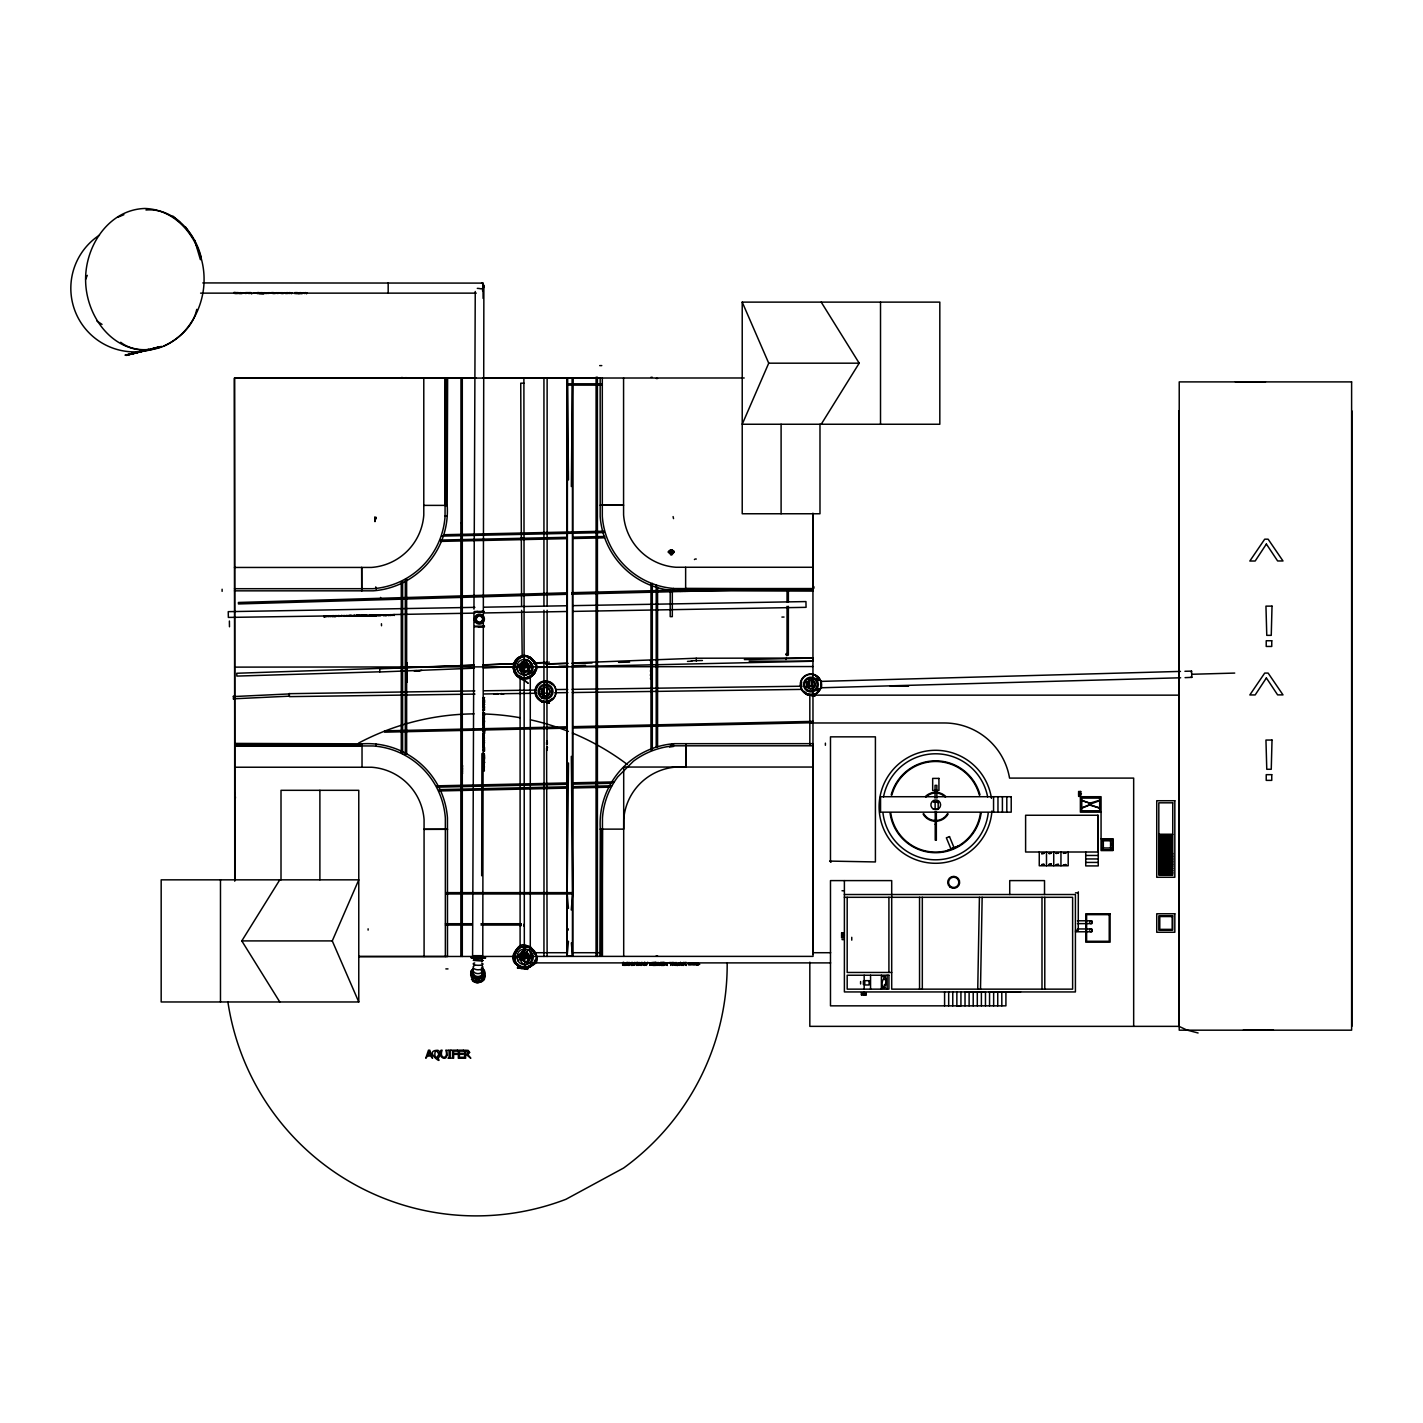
<?xml version="1.0" encoding="UTF-8"?>
<svg xmlns="http://www.w3.org/2000/svg" width="1423" height="1423" viewBox="0 0 1423 1423"><rect width="100%" height="100%" fill="white"/><g stroke="black" fill="none" stroke-linecap="round" stroke-linejoin="round"><path stroke-width="1.5" d="M445.363 956.541L445.346 818.047A77.963 77.963 0 0 0 373.271 745.972L234.777 745.527L234.475 378.127L476.029 378.056M471.315 975.342L471.28 971.037L473.13 969.17M545.543 681.546L547.126 681.19M787.044 606.323L787.026 655.114L788.342 655.114L788.378 606.323M787.044 601.893L787.044 590.812M788.378 601.893L788.378 590.812M234.777 879.841L234.777 745.954L362.011 745.954L362.029 743.82L234.777 743.411M423.787 378.144L423.787 515.073A56.635 56.635 0 0 1 371.421 567.439L234.475 567.457M602.303 377.949L602.32 516.46A77.963 77.963 0 0 0 674.395 588.535L812.889 588.98L812.889 591.096L685.637 590.687A80.097 80.097 0 0 1 600.186 516.62L600.168 377.949L445.488 378.127L445.043 516.62A77.963 77.963 0 0 1 372.968 588.695L234.475 588.713M481.686 875.75L481.917 753.603M483.873 285.81L482.771 955.687L472.596 955.687L473.948 613.598M484.46 770.572C483.322 769.06 483.731 772.191 484.282 768.687C483.873 765.396 483.197 767.246 484.282 768.687M483.411 766.214C483.037 758.281 484.656 770.804 483.429 762.835M483.411 765.663L483.411 763.404M483.429 759.206L483.553 756.698M483.429 756.093L483.02 753.674L483.856 755.56M483.429 753.674L484.087 756.093M483.446 747.68L483.037 745.261L483.873 747.146M483.446 745.261L483.037 741.294L484.105 742.664L483.571 746.684M483.446 744.14L483.446 741.863M484.105 740.921L483.464 738.021M483.962 733.628L483.98 731.209M483.464 729.999L483.073 728.434M483.482 720.18L483.073 721.746M483.5 712.71L484.407 715.111M483.998 709.668L484.016 707.249M483.109 702.944L483.5 706.324L483.109 701.148M483.518 705.79L483.518 703.513M483.109 699.991L484.425 699.991L483.518 697.608M483.66 758.672L483.66 756.823M483.695 737.416L483.767 734.677L483.82 737.381L483.909 735.727M484.389 731.209L484.371 733.628L483.055 733.628M483.091 709.668L484.407 709.668L484.425 707.249L483.091 707.249M483.18 769.754L484.478 766.784M484.069 759.206L483.945 756.698M484.087 747.68L483.446 744.567L484.514 742.664L483.446 741.294M484.122 734.126L484.122 730.657M483.909 725.428C485.545 728.202 482.059 728.932 484.087 725.392M484.14 715.609L483.304 713.225M484.158 710.166L484.158 706.715M484.158 702.731L484.158 701.165M484.158 700.49L483.34 698.106L484.585 697.608L483.109 697.608M484.354 762.87L484.354 761.518L483.02 761.501M484.354 759.615L484.354 760.967L483.02 760.967M484.371 756.698L484.354 758.672L483.144 758.672M484.371 751.344L484.371 749.974L483.037 749.974M484.496 748.089C484.336 756.609 483.838 744.958 484.371 749.441L483.037 749.441M484.3 734.873L484.247 736.829L483.642 735.887M484.531 729.999C483.482 726.246 485.617 731.547 483.162 729.483M484.425 728.434L483.18 728.95M484.318 725.392L484.265 727.384L484.069 726.442M484.318 722.35L484.265 724.307L483.197 722.35L483.126 724.894L484.087 722.297M484.549 721.763C483.464 718.028 485.581 723.311 483.18 721.23M484.443 720.18L483.18 720.696M484.051 702.731L483.215 702.215M484.051 701.165L483.215 701.664M483.589 769.754L483.589 767.584M483.678 738.537L484.514 740.921L483.037 740.921M483.055 730.657L484.531 730.675L484.531 733.396L483.055 734.126M483.713 713.225L484.549 715.609L483.091 715.609M483.393 708.298L484.567 710.166L483.091 710.166M483.98 708.423L484.567 706.715L483.091 706.715M483.5 706.324L484.567 704.314L483.518 702.944M484.567 702.731L484.567 701.165M483.749 698.106L484.567 700.49L483.109 700.49M362.011 745.954L362.029 743.82A80.097 80.097 0 0 1 447.462 817.887L447.498 956.541L358.774 956.541L602.018 956.381L602.463 817.887A77.963 77.963 0 0 1 617.813 776.816L633.466 761.163A77.963 77.963 0 0 1 674.52 745.812L813.031 745.794M685.637 588.553L685.637 590.687L685.637 588.553L812.889 588.553L812.889 513.756M446.128 505.378L446.555 378.144M234.475 590.847L373.128 590.83A80.097 80.097 0 0 0 447.196 505.378L447.622 378.144L234.475 378.127L234.742 881.193M473.966 609.151L475.246 291.484M483.109 298.403L482.984 283.106L202.813 282.928M599.883 956.363L600.31 829.129A80.097 80.097 0 0 1 674.377 743.678L813.031 743.66L813.031 956.381L602.445 956.381L602.445 829.129L600.31 829.129L623.701 829.129L623.719 819.435A56.635 56.635 0 0 1 676.085 767.068L685.779 767.05L685.779 743.66L685.815 767.05M600.951 956.381L601.378 829.129L602.445 829.129M407.209 669.201L407.067 671.656M568.489 762.977L567.154 893.306L568.435 908.39M571.335 486.541L572.437 378.038L572.437 955.847L571.352 942.898M406.782 665.27L406.8 665.502M407.209 678.682L407.209 676.103M407.085 665.43L407.227 665.537M407.067 675.961L407.067 676.476M233.497 699.28L233.39 696.096M513.97 669.842L514.005 666.658L483.197 668.027M514.183 959.44L514.237 956.238M977.743 989.145L979.415 897.308M980.5 989.145L982.155 897.308M462.564 770.288L461.906 769.292M484.443 717.975C481.703 723.702 483.945 712.781 484.336 717.085C482.504 720.234 484.265 719.06 484.158 717.975M546.592 748.089L547.126 956.452M546.592 740.956L547.464 742.201L546.645 740.956M483.553 755.097L483.873 753.603M462.279 765.503C462.706 768.135 461.781 763.742 462.03 765.752M483.286 968.956L483.197 971.304A5.905 5.905 0 0 1 483.589 975.787L483.286 968.956A4.34 4.34 0 0 1 483.393 972.265M651.307 668.472L651.841 667.778C650.329 666.587 652.001 665.644 650.916 665.875M650.649 666.942L650.862 665.875M650.72 664.737L651.36 664.399M683.111 590.207C684.036 592.715 685.388 588.909 686.953 591.417M407.227 672.314L406.8 674.911M462.173 763.973L462.084 764.987M651.36 674.04C652.819 670.784 648.461 676.886 651.823 676.103M484.371 976.214C485.065 974.63 479.836 986.975 474.393 981.105M485.065 976.142L484.354 979.433L481.561 981.799M683.823 591.096L682.026 590.349M471.387 972.389L471.28 971.037M678.38 964.082L676.85 965.025L676.014 962.41L676.387 964.883L678.931 964.082M484.033 718.241L484.016 719.202L484.443 718.241M650.649 662.709L651.325 661.873L651.378 662.922M672.83 552.16C668.508 547.357 671.3 556.535 672.901 551.964M568.453 941.243L567.154 955.847L567.457 378.038L568.489 479.907M571.246 909.973L572.722 893.306L571.317 756.36M651.556 662.673L650.596 662.175M513.329 665.822C513.009 692.805 555.201 668.508 527.702 657.337M536.418 667.227L535.03 672.563L530.886 676.583M406.693 674.929L407.209 675.676L407.209 673.292M528.378 670.571C510.039 676.423 528.947 651.663 529.089 669.664M531.793 669.112L531.686 665.822M520.533 957.394C531.402 940.656 532.38 973.474 520.533 957.394L529.872 957.128M514.183 665.306L514.343 670.073M523.895 655.452C499.686 660.468 525.532 695.278 534.835 670.002M517.083 667.245C516.336 656.875 532.682 656.875 531.935 667.245C532.682 677.633 516.336 677.633 517.083 667.245L531.935 667.245M517.314 956.843C516.549 946.473 532.914 946.473 532.149 956.843C532.914 967.213 516.549 967.213 517.314 956.843L532.149 956.843M651.645 676.032L650.578 675.48M544.742 702.09L541.612 702.108L544.44 702.055M545.632 702.197L549.385 703.122L545.632 702.197L547.126 701.984M807.019 694.673L810.061 695.064M85.611 279.353C85.433 245.77 108.824 209.643 144.844 208.47C180.863 209.643 204.254 245.77 204.076 279.353C204.254 312.935 180.863 349.08 144.844 350.236C108.824 349.08 85.433 312.935 85.611 279.353L87.283 275.351M462.279 766.036L462.653 765.823M483.802 745.154L484.496 747.68L483.037 747.68M483.482 754.403L484.282 753.603L484.496 756.093L483.02 756.093M523.041 968.263L527.737 969.365L517.296 967.853L522.116 968.565L517.225 965.096L514.397 960.24L514.237 954.922L517.011 950.244M524.838 968.956L530.032 966.946L533.91 962.677M472.738 971.518L473.13 970.219M622.598 962.962L624.733 964.687M652.392 964.794L649.866 963.513M473.236 972.674C471.013 982.653 488.018 978.562 481.49 970.682M514.201 664.79L515.073 672.403L518.755 676.85L521.672 678.22L514.539 672.83L513.063 667.512M522.045 663.758L521.69 665.697L527.346 665.697L526.99 663.758M522.259 953.339L521.903 955.278L527.559 955.278L527.204 953.339M473.041 974.044C473.308 983.115 487.573 977.281 481.419 970.628M1191.176 672.047L1191.549 671.105L1191.869 677.348L1185.074 677.65M642.04 963.033L643.196 964.243L644.032 963.14M642.04 964.047L643.996 962.944M666.711 963.14L665.875 964.243L666.658 963.407M675.071 963.727C672.35 960.756 678.024 967.035 673.15 964.047M461.906 765.77L462.493 766.712L462.084 765.912M483.055 969.561L483.838 973.51M650.685 675.587L650.667 673.826M664.737 964.047L666.231 963.798L665.27 962.713L666.604 963.104L664.203 962.41L664.203 965.399L664.737 962.713M674.52 963.727L673.15 963.033M196.765 309.36C193.226 326.294 178.871 339.101 163.681 346.109M670.411 550.452L670.482 550.256A1.921 1.921 0 0 1 673.239 551.893L673.115 551.928M670.535 553.636L670.322 553.636A1.921 1.921 0 0 0 673.239 551.893L673.043 551.733M406.765 679.411L406.658 680.319M407.191 679.411L407.067 682.079M483.838 736.829C485.172 737.061 482.859 732.543 483.286 737.381M624.733 964.367L622.545 964.919M649.706 964.794L651.859 964.367L649.671 964.919M476.225 621.566L475.353 619.165L478.253 615.27M476.136 621.549L480.778 623.007L483.553 619.112L480.636 614.754L476.1 616.764M483.624 745.954L484.389 747.146L483.037 747.146M484.105 745.777L483.98 746.684L483.945 745.278M681.03 591.417C682.542 589.14 681.67 592.822 680.194 590.367M685.281 591.417L686.42 590.207M622.58 964.794C626.974 966.715 622.918 959.013 622.74 963.833C627.579 964.901 619.556 964.616 624.217 965.434C627.65 964.385 620.392 962.233 625.142 962.855M651.218 963.887L650.329 962.909L652.268 962.855M657.906 962.41C655.825 968.938 658.671 958.035 659.276 964.972L660.61 962.731M655.736 962.731L656.768 965.399L658.173 962.855L659.596 965.399L660.61 962.41M657.373 965.399L658.173 962.855M514.272 664.239C516.051 653.139 532.985 653.139 534.746 664.239M650.667 671.887L651.609 672.723M407.067 671.816L407.067 670.802M483.126 619.094L482.059 621.744L479.444 622.847L476.794 621.78L475.691 619.165L476.758 616.515L479.373 615.412M1089.413 930.002C1091.672 926.302 1093.575 933.435 1089.787 931.354M514.717 665.484L515.713 663.154M535.244 669.842L530.494 675.818M514.948 955.082L515.926 952.734M531.348 960.258L532.202 957.056L531.17 953.908M534.479 961.788L535.457 959.44M522.294 967.533C533.927 971.233 542.43 953.463 530.566 948.216M514.397 663.527L517.385 658.422L522.259 655.612M358.774 1001.97L332.271 940.905L358.774 879.841L161.173 879.841L161.173 1001.97L358.774 1001.97L358.774 790.316L281.007 790.316L281.007 879.841M742.219 302.121L768.722 363.185L742.219 424.25L939.82 424.25L939.82 302.121L742.219 302.121L742.219 513.756L819.986 513.756L819.986 424.25M678.291 964.83C680.265 958.515 678.042 969.276 676.014 964.082M462.6 767.833L461.817 770.27M547.055 747.466L547.464 747.217M650.4 963.353C656.145 965.292 646.238 965.47 651.627 964.705M547.464 747.68L546.983 746.328L546.592 747.146M628.788 965.399C628.432 957.501 623.897 968.067 626.316 964.332L628.219 965.399M625.942 965.399L627.081 962.766L627.703 964.349L627.081 962.766M638.287 965.399L638.642 964.332L640.563 965.079M626.458 964.349L627.081 963.086M640.048 964.349L639.425 962.766C637.486 965.328 640.386 962.98 640.563 965.399M649.724 963.264L651.752 964.438M625.409 965.399L626.76 962.41M637.735 965.399L639.105 962.41L641.115 965.399M482.984 283.106L482.593 291.003M673.15 962.713L672.617 965.399L672.617 962.41L675.018 962.784L674.306 964.243M786.207 658.369L785.958 659.507M279.78 1001.97L241.803 940.905L279.78 879.841M821.213 424.25L859.19 363.185L821.213 302.121M478.164 623.078L482.717 621.495M523.13 679.963C514.717 677.455 508.758 663.918 518.879 658.671L514.237 663.243L518.612 658.618M523.486 679.678C511.942 674.644 532.825 682.257 533.394 672.883M484.105 753.639L484.371 755.56L483.02 755.56M650.862 671.958L651.325 672.794M533.785 672.83L529.925 677.117M533.999 962.41C530.085 971.393 516.087 969.116 514.575 959.671M533.607 962.482C526.706 976.854 504.436 960.134 516.816 949.657M347.23 615.625L344.064 615.839M643.445 963.371L642.04 963.727M462.564 773.489L462.279 772.209M531.615 675.569L533.412 673.239M670.34 551.359L672.172 551.359M533.625 962.82L526.955 967.96M1089.609 921.517C1092.739 918.529 1092.739 925.928 1089.609 922.94M267.56 293.138L270.05 293.067M277.076 293.102L279.477 293.067M339.421 616.177L341.413 615.839L339.421 615.697M356.212 615.625L358.738 615.536L356.746 615.394M678.291 964.509L676.708 964.616M516.798 660.663C511.533 665.43 513.81 673.613 519.306 677.135L515.428 672.883M530.067 672.03L531.135 670.678M535.119 962.09C504.187 986.939 512.903 921.677 534.977 953.819M484.425 704.652L483.518 705.274L484.425 704.652L483.393 703.887M483.464 743.624L484.371 743.002L483.34 742.219M484.371 743.002L483.34 743.767M484.336 764.542L483.429 765.165L484.336 764.542L483.304 763.76M1101.758 849.887L1103.323 848.001L1103.323 840.78L1101.758 839.445L1101.758 849.887L1112.199 849.887L1112.199 839.445L1101.758 839.445M483.731 722.173L483.535 724.894M483.784 725.232L483.535 727.971M534.959 962.731L528.058 967.48M462.564 771.106L462.262 772.725M645.864 964.26L644.512 962.41L646.149 963.905L647.767 962.41L646.416 964.207M483.482 978.917L481.063 980.981L475.94 981.639M484.282 979.184C481.65 982.795 476.011 984.022 472.507 980.927M647.767 962.41L646.416 965.399L644.512 962.41M622.669 963.14L625.088 963.282M672.634 743.713L669.539 747.039L673.488 746.452L673.506 744.354L671.976 744.567M670.375 553.547A1.921 1.921 0 0 1 670.375 550.239L670.553 550.452M672.19 553.458L672.332 553.636A2.081 2.081 0 0 0 672.759 550.381A2.081 2.081 0 0 0 669.468 550.95A2.081 2.081 0 0 0 670.962 553.938M375.743 586.881L376.206 589.229M894.178 685.886L895.369 686.153L894.338 686.153M896.383 686.313L896.259 685.761M897.202 685.886L898.447 686.295M897.184 685.744L896.792 685.868M899.763 685.744L904.743 685.761L903.836 685.904M900.314 685.904L901.88 686.171M901.862 685.904L903.747 686.206L902.822 686.224M476.189 979.664L474.997 980.714M484.069 766.25L483.411 767.264M461.817 768.527L462.671 769.131M249.861 292.604L251.355 292.747L248.829 292.604L248.829 293.547L250.768 293.156M258.257 293.28L259.182 293.156M517.954 949.39L519.929 947.7M650.916 673.791L651.663 673.399M643.249 963.905L644.637 965.399L642.04 964.332M666.16 963.478L664.737 963.727M674.449 963.496L673.15 963.727M1103.323 840.78L1110.563 840.78L1112.199 839.445M1180.467 671.407L821.356 681.386L820.875 684.588L821.533 687.754L1180.645 677.775M821.533 687.754L821.356 681.386M517.741 949.034L513.614 954.815L514.984 962.695M683.929 964.011L686.331 965.399L684.161 963.833M683.929 963.638L686.242 962.41M683.929 963.958L685.584 962.41M529.249 673.968C533.589 671.781 534.461 665.324 530.601 662.246M529.481 963.567C533.821 961.379 534.692 954.904 530.815 951.845M361.727 615.625L364.466 615.216L362.883 615.074M649.92 963.015L652.268 962.535L650.4 963.673M519.146 948.074L518.844 948.198M547.464 743.5L546.592 744.638L546.592 742.344L546.983 743.642M650.791 670.269L651.841 669.699L650.578 670.091L650.578 671.781L651.841 671.781L650.791 671.247M416.708 670.624L414.182 670.784M651.165 669.788L650.756 671.781M546.894 749.636L547.286 748.587L546.663 750.686M502.052 693.695C497.445 693.677 507.477 693.855 502.461 693.979M502.301 693.979L501.163 693.588M332.146 616.034L323.875 616.71L331.061 615.839L329.318 616.088M325.493 616.159L327.094 615.714L323.875 616.71M238.673 293.031L233.799 292.604L245.307 293.085M236.52 292.604L238.139 292.604M237.054 293.547L235.435 293.547M234.35 292.604L235.969 292.604M896.952 685.833L895.956 685.886M323.875 616.284L324.889 616.159M238.673 292.604L237.659 293.547M650.756 661.535L651.841 659.827L650.578 661.464L651.841 661.695M650.756 667.512L651.841 666.978M349.738 615.661L352.281 616.195M650.098 962.891L652.214 962.962M362.26 615.341L364.43 615.608L362.26 615.145M519.715 658.12L522.028 657.07M526.99 677.437L529.303 676.387M418.967 671.016L419.5 670.553M418.7 670.962L417.473 671.069L419.981 670.98M331.221 615.785L329.674 616.23L331.221 616.195M117.842 217.239L123.89 214.713M282.679 293.049C278.481 292 280.349 293.618 282.786 293.405C276.756 293.387 283.39 292.658 281.718 293.334M949.515 836.688L946.348 837.809L950.991 848.997M951.08 848.766L954.015 847.557M947.309 850.509L958.23 845.991M528.2 677.473C537.271 675.747 539.104 662.211 530.352 658.636M519.591 948.056C493.514 973.207 556.998 972.834 530.761 947.914M521.547 951.862L523.202 951.169M528.2 966.43L530.726 965.399M1081.765 807.873L1089.573 804.689L1099.677 807.873M1081.765 808.211L1089.644 805.009L1099.677 808.211M241.519 293.547L239.26 293.547M258.274 292.604L259.769 292.747L257.243 292.604L257.243 293.547L263.629 293.547L260.249 293.138M302.21 293.547L303.775 292.658L298.599 293.547L299.951 292.604L301.978 293.547L300.609 292.604M299.132 293.547L301.409 293.547M241.163 293.405L239.776 292.925L241.003 293.351M262.543 292.925L261.156 293.405M261.298 293.351L262.277 292.604M301.053 293.405L299.648 292.925L300.893 293.351M483.322 722.173C484.887 730.195 484.247 717.423 483.304 724.841M238.708 293.138L242.088 293.138M238.708 293.547L240.078 292.604M298.599 293.547L299.951 292.604M375.779 615.75L376.721 615.519L373.715 615.163L375.992 614.914M1099.677 800.26L1089.644 803.23L1081.765 800.26M1099.677 800.669L1091.69 803.621L1081.765 800.669M530.228 677.028L534.746 673.15L536.364 667.654M340.026 616.106L342 615.447L338.887 616.444L338.87 615.501M356.746 615.181L361.068 615.59M892.15 686.295L890.211 686.171L892.257 685.761M417.579 671.051L418.629 670.607M902.769 685.815L903.534 686.277M651.841 667.512L650.649 668.383M495.293 693.677L496.147 694.193L493.977 694.122M650.88 673.808L651.841 674.395L650.578 674.502M497.072 693.659L497.89 693.73M496.716 693.641L498.246 694.033M160.052 346.75L161.244 346.838L158.504 347.105M698.889 963.905L696.63 965.256L699.547 964.332L696.63 962.891L699.547 964.118L696.63 964.936L698.889 964.225M497.997 694.157L497.125 694.086M272.54 292.889L274.265 293.547L271.313 293.102M296.5 292.889L298.207 293.547L294.757 293.547L294.757 292.604L297.674 293.102M272.344 293.405L273.732 293.102M131.254 353.758L134.562 352.815L131.699 353.527L134.723 353.26L133.744 353.438M135.772 352.993L148.312 349.596M377.878 615.341L380.759 615.714L380.741 614.772M377.86 614.825L377.878 615.768L380.759 615.305M388.123 615.056L391.023 615.536L391.005 614.594M388.123 614.647L388.141 615.59L391.023 615.11M130.187 354.007L148.561 349.453L146.605 350.325M148.65 349.88L143.332 350.734M144.488 350.894L147.636 350.111M378.376 615.27L380.137 614.789M380.154 615.198L378.358 614.807M388.639 615.092L390.4 614.594M390.418 615.021L228.356 617.422L228.249 611.659L474.891 607.354M148.561 349.453L126.078 355.448M127.145 355.181L138.671 352.264L136.234 352.886M145.431 350.609L139.205 352.175M250.661 292.818L251.942 293.547L249.363 292.871M260.356 293.547L258.257 292.871M161.92 346.589L156.53 347.497M157.188 347.87L158.931 347.016L157.811 347.621M158.949 347.443L157.544 347.692M133.798 353.438L132.837 353.687M688.341 591.256C686.171 589.389 691.293 592.591 688.074 590.812M158.7 347.07L159.305 346.838A63.626 63.626 0 0 1 99.45 235.133M161.155 346.429C148.81 351.534 131.841 351.054 120.688 342.285M157.437 347.799L161.617 346.661L160.265 346.999M158.415 347.586L161.244 346.838M132.552 353.295L135.808 352.513M134.313 352.868L135.914 352.53M131.343 353.633L125.028 355.163L131.45 354.06M140.201 351.534L133.228 353.616M158.309 347.176L155.267 348.35M141.126 351.641L142.175 350.965M158.789 347.408L155.445 347.728M127.999 354.932L129.048 354.238M135.897 352.922L137.711 352.477M157.989 347.674L159.447 346.785M158.504 347.532L159.536 347.194M134.153 352.957L132.784 353.278M137.32 352.673L135.416 352.691M376.384 615.27L377.291 615.519L375.512 615.821M895.192 686.171L893.146 685.886L895.138 685.744M519.857 665.341L521.796 664.932L521.956 670.589L520 670.286M521.405 665.306L523.344 664.897L523.504 670.535L521.565 670.251M521.636 954.886L523.557 954.477L523.077 960.027M542.465 689.106L544.226 688.768L543.639 694.299M807.766 682.097L809.527 681.742L809.527 687.398L807.535 687.273M341.413 615.839L342 615.874M358.649 615.572L357.369 615.394L359.325 615.145M356.212 615.198L356.23 616.141L359.343 615.572M258.968 292.836L261.601 292.604M521.885 947.113L527.915 946.935M523.984 926.16L523.984 924.274M522.241 946.651L527.204 946.651L531.508 949.39M527.204 967.035L522.241 967.035M145.982 209.999C173.321 207.651 195.325 232.5 201.177 257.456M543.942 681.19L545.543 680.977M809.26 674.182L812.426 674.182M812.426 694.958C806.076 696.078 825.304 697.003 806.966 694.655M899.194 685.904L898.109 685.833M479.604 982.226L475.638 982.297L471.475 979.398M349.72 615.43L352.228 615.679M476.243 957.003L485.581 957.163L470.977 956.79L472.614 956.772M481.846 957.056L484.14 957.074M482.344 957.003L483.251 957.056L480.387 956.95M374.996 614.932L375.227 615.341M374.996 615.359L373.751 615.643L375.103 615.287M524.678 655.38L530.245 657.141L534.105 662.086M899.389 686.313L899.514 685.779M345.344 615.857L347.176 615.963M352.015 616.141L350.111 616.212L351.445 616.177M351.374 615.501L350.645 615.359M363.292 615.323L362.687 615.145M908.461 685.85L908.479 686.277M233.372 696.576L289.314 693.926M233.479 698.818L289.42 696.167M286.681 292.658L285.738 292.818L288.175 292.871L285.205 292.8L288.158 293.334L285.205 293.351L288.727 293.28L285.738 293.334L288.727 292.871L286.948 292.587M893.662 686.224L894.089 686.313M345.344 616.266L346.109 615.821M483.109 664.843L516.104 663.58L483.109 665.021M533.714 662.905L546.912 662.406L547.001 665.537M533.714 663.082L546.912 662.584M567.848 663.136L545.721 663.972L567.777 663.509M572.277 662.958L696.238 658.226L812.782 658.049L812.942 661.233L572.188 666.604M474.393 668.187L379.799 671.976L379.71 668.792L474.304 665.181L236.769 673.257L236.858 676.085L379.799 671.798M522.792 666.515L529.392 666.089M417.064 670.98L414.182 670.678M536.791 667.156L550.078 666.64M558.937 666.302L567.813 665.964M572.242 665.786L585.529 665.288M687.469 661.393L691.898 661.215M567.243 592.786L238.406 602.463L238.459 603.957L567.297 594.298M519.466 665.359L523.344 665.003M519.484 666.071L522.597 665.982L522.703 669.504L519.591 669.593M520.32 667.814L529.641 667.529M519.608 670.304L523.504 670.197M522.259 955.278L522.259 951.4L523.575 954.602M519.68 954.94L523.575 954.833M519.715 955.651L522.81 955.562L522.917 959.102L519.804 959.191M519.84 959.902L523.717 959.778M357.298 616.07L357.902 615.821M1184.914 671.282L1191.549 671.105M1192.51 674.253L1234.719 673.079M571.69 592.679L687.238 589.816M571.744 594.191L747.288 589.851M362.794 615.608L363.897 615.625M345.006 616.284L347.176 615.554L344.064 616.355L344.046 615.412M444.083 534.71L604.046 531.224M441.913 536.097L604.099 532.576M440.81 540.046L567.048 537.289M573.7 537.147L604.704 536.471M440.863 541.398L567.101 538.641M573.754 538.499L604.757 537.823M572.188 663.42L592.057 662.976M618.543 662.389L629.589 662.14M691.382 660.752L702.428 660.503M744.354 659.578L812.782 658.049M536.845 667.405L567.759 666.711M566.567 726.815L384.584 730.853L384.637 732.169L566.621 728.167M573.22 726.673L812.907 721.372M573.273 728.025L812.96 722.724L812.907 721.39M436.932 785.834L567.421 782.935M571.85 782.828L613.864 781.903M436.986 787.186L567.475 784.286M571.904 784.18L611.712 783.308M439.245 789.605L567.528 786.759M571.957 786.67L611.765 785.781M439.298 790.957L567.581 788.111M572.01 788.004L609.595 787.186M484.318 611.428L481.703 611.445M484.318 612.05L482.877 612.068M474.731 626.173L484.443 626.102L482.931 626.102M474.731 626.796L479.444 626.778M483.767 607.194L565.98 605.771M572.651 605.647L805.952 601.573L806.058 607.336L572.758 611.41M392.766 614.558L474.98 613.117M483.873 612.957L566.087 611.516M327.112 616.123L328.731 616.621M331.577 616.052L335.366 616.515L332.128 616.568L332.146 615.625L330.794 616.586M335.775 616.088L338.3 615.981M338.887 616.034L340.72 615.785M347.657 615.821L349.222 615.803M367.863 615.608L364.946 615.572L367.863 615.519M373.288 615.376L368.237 615.928L373.288 615.857L373.271 614.896L373.288 615.785M383.303 615.252L387.465 615.127M391.841 615.11L394.349 615.003M329.834 616.284L331.079 616.266M332.128 616.497L333.462 615.59M335.366 616.444L333.996 615.59M338.3 616.39L336.308 615.608L338.158 616.248M347.674 616.248L349.222 615.323M352.584 616.212C361.086 615.963 349.471 615.59 353.936 616.123L353.918 615.234M355.821 616.088L354.452 615.234M359.503 616.034L361.068 615.11L361.068 615.999M368.237 615.874L369.571 614.967M385.633 614.683L386.433 615.572L383.321 615.679L383.303 614.718M392.374 615.252L394.349 614.54L392.374 615.447M385.918 615.625L387.465 614.647M394.367 615.483L391.823 614.576M781.903 617.084L784.037 617.048M556.678 689.568L567.724 689.408M572.135 689.355L801.807 686.206M808.424 686.117L812.853 686.064L812.96 689.017M289.314 693.677L474.82 690.92M483.66 690.795L536.667 690.066M554.596 692.77L567.83 692.592M572.259 692.539L801.932 689.39M474.944 694.104L289.438 696.63L289.296 693.463M483.784 693.979L536.791 693.25M543.408 693.161L547.819 693.108M444.688 516.264L446.804 516.229M362.705 615.572L364.27 615.465L362.865 615.394M483.002 626.743L484.443 626.725L480.689 626.796M482.877 611.445L476.918 611.445M475.353 619.165L476.403 619.147M478.181 626.814L481.365 626.76M477.399 611.481L474.25 611.499M482.61 612.068L474.25 612.121M600.168 505.218L623.576 505.183L623.576 377.949M264.767 292.604L264.002 293.547L266.297 293.138C262.33 293.227 269.018 292.515 266.297 293.547L264.518 293.102M270.05 292.711L268.093 292.729L269.054 292.836M279.495 292.711L277.538 292.729L278.481 292.836M282.59 292.711L280.633 292.729L281.576 293.263M291.697 293.013L289.314 292.604L289.314 293.547L289.83 292.676C292.017 294.881 292.515 291.608 291.697 293.44L289.83 293.102M305.198 292.604L304.433 293.547L304.931 292.676C307.137 294.881 307.617 291.608 306.817 293.44L305.198 292.604L306.817 293.013M246.25 292.818L248.1 292.871M257.776 292.925L259.662 293.547M263.059 293.547L260.783 293.547M200.607 293.138L476.278 293.138M251.248 293.547L249.968 292.925L251.942 293.547M267.506 293.44L269.196 293.334M276.951 293.44L278.641 293.334M295.255 293.102L296.624 293.405M768.722 363.185L859.19 363.185M599.67 365.604L601.787 365.604M650.987 377.291L652.285 377.291M401.304 377.575L402.602 377.575M405.324 377.7L406.622 377.7M482.682 378.056L744.193 377.984M656.234 378.5L657.533 378.5M523.931 383.178L520.747 383.178L521.583 605.931M602.196 383.801L568.844 383.801L568.844 385.117L602.196 385.153M1179.009 410.856L1179.009 1026.357L1186.818 1030.021L1198.095 1032.991M1351.85 410.856L1351.85 1026.357M602.303 505.183L623.576 505.183L623.594 514.913A56.635 56.635 0 0 0 675.943 567.261L812.889 567.279M423.787 505.378L447.196 505.378L445.061 505.378L445.061 378.144M460.856 956.469L460.856 522.703L462.279 522.703M520.765 537.734L523.949 537.734M670.784 554.988L671.869 554.988M680.052 591.417L680.052 590.207L680.923 591.417M682.595 591.417L682.435 590.349M684.214 591.417L684.214 590.207M525.372 656.519L522.188 656.519L521.636 610.325M650.578 660.574L651.841 660.574M650.578 660.823L651.841 660.823M650.649 660.966L650.72 659.827L650.578 660.966L651.841 661.001M406.658 662.851L406.693 663.99M650.649 663.278L651.841 663.118M522.739 663.367L526.279 663.367M521.69 664.15L527.346 664.15L526.99 662.193M406.658 664.719L407.209 662.851M650.72 666.391L651.698 666.391M234.617 667.12L812.96 666.551M406.782 670.535L407.227 669.308M650.72 670.678L651.841 670.678L650.72 670.838M521.334 671.549L527.435 671.549M650.702 673.257L651.716 673.079M650.72 675.071L651.841 675.071M651.841 677.295L650.791 676.53M650.72 677.135L651.698 677.135M651.787 679.056L651.841 676.53L651.841 679.056L650.578 679.056L651.698 677.953M650.578 678.113L651.841 678.291M650.72 678.896L651.698 678.896M407.227 680.977L406.658 682.079M808.122 681.866L808.122 687.398M806.005 682.097L809.527 682.097M806.005 682.809L808.833 682.809L808.833 686.331L806.005 686.331M806.005 687.042L809.527 687.273M540.687 689.106L544.226 689.106M540.687 694.068L544.226 694.068M809.829 722.973L944.285 722.973A66.17 66.17 0 0 1 1009.547 778.096L1133.669 778.096L1133.669 1026.357M234.777 767.228L371.723 767.246A56.635 56.635 0 0 1 424.072 819.595L424.09 956.541M462.208 767.299L461.977 769.292M813.031 767.05L623.701 767.05L623.701 956.381M1078.616 791.828L1079.595 791.828L1079.595 796.133M1078.616 793.589L1081.409 793.589L1078.616 794.283M938.184 802.501L933.043 801.665L938.184 801.665L938.184 809.047L935.124 809.047L935.124 802.501M1101.064 812.159L1080.377 812.159L1080.377 796.72L1101.064 796.72L1101.064 850.58L1112.893 850.58L1112.893 838.752L1101.064 838.752M935.213 824.344L936.334 824.344M1158.82 834.447L1172.748 834.447M1112.893 839.001L1112.893 850.278M1103.323 848.001L1110.563 848.001L1112.199 849.887M1158.82 853.426L1172.748 853.426M1158.82 855.01L1172.748 855.01M1085.731 855.472L1098.254 855.472M1158.82 856.61L1172.748 856.61M1158.82 858.194L1172.748 858.194M1085.731 858.958L1098.254 858.958M1158.82 859.777L1172.748 859.777M1158.82 861.36L1172.748 861.36M1085.731 862.427L1098.254 862.427M1158.82 862.943L1172.748 862.943M1158.82 864.526L1172.748 864.526M1158.82 866.109L1172.748 866.109M1158.82 868.386L1172.748 868.386M1158.82 870.645L1172.748 870.645M1158.82 872.922L1172.748 872.922M842.007 890.745L843.43 890.745M446.004 892.63L572.722 892.63M1075.486 892.844L1078.314 892.844M446.004 893.964L572.722 893.964M844.39 894.516L1075.414 894.516L1075.414 991.938L844.39 991.938L844.39 880.606M844.39 897.308L1072.622 897.308L1072.622 989.145L891.705 989.145L891.705 880.606L830.481 880.606L830.481 1005.848L1005.919 1005.848L1005.919 991.938M1077.46 920.788L1091.832 920.788L1091.832 923.616L1077.46 923.616M445.435 923.723L472.116 923.723M481.01 923.723L521.031 923.723M445.435 925.057L472.116 925.057M481.01 925.057L521.031 925.057M1077.46 928.952L1091.832 928.952L1091.832 931.78L1075.414 931.78M1075.539 930.322L1078.26 930.322L1078.314 891.847M841.616 933.168L842.576 933.168L842.576 937.49L841.616 937.49M841.616 934.929L844.39 934.929M841.616 935.623L844.39 935.623M842.007 939.607L843.43 939.607M241.803 940.905L332.271 940.905M535.439 952.716L566.514 952.716M573.184 952.716L602.036 952.716M812.907 952.716L830.676 952.716M522.97 952.948L526.492 952.948M522.259 953.73L528.395 954.513C529.143 973.866 510.466 948.092 527.737 953.535M522.97 954.513L526.492 954.513L527.204 951.4L527.204 955.278M656.234 955.847L657.533 955.847M476.865 957.021L471.547 956.772L473.094 956.879M478.199 957.981L470.942 957.715L472.383 957.732M472.098 957.715L476.438 957.928M523.539 958.408L530.014 958.408M631.545 964.847L629.162 962.41L629.162 965.399L629.66 962.784L632.043 965.079M657.106 964.954L656.288 962.41L652.961 962.41L652.961 965.399L655.487 965.399L653.513 964.758M680.461 962.41L679.696 965.399L680.194 962.784C683.271 970.379 682.4 957.964 682.079 964.847L680.461 962.41L682.079 964.527M632.719 962.677L632.719 965.132M634.284 962.677L634.284 965.132M533.234 962.891L830.676 962.891M635.885 963.051L634.533 962.41M636.419 963.051L637.771 962.41L632.719 962.997M653.513 963.051L655.487 962.41M661.624 963.051L663.598 962.41L661.09 962.41L661.09 965.399L663.598 965.399L661.624 964.758M664.737 963.033L666.089 963.264M670.322 963.051C665.502 962.393 675.676 962.393 670.856 963.051M653.513 963.46L655.363 963.46L653.513 964.082M661.624 963.46L663.474 963.46L661.624 964.082M653.513 963.78L655.363 963.78M661.624 963.78L663.474 963.78M688.501 963.709L691.489 963.673M692.539 963.709L695.527 963.673M626.458 964.029L627.703 964.029M688.501 963.994L691.489 964.136M692.539 964.136L695.527 963.994M664.737 964.332L667.316 965.399L665.875 963.922M673.15 964.332L675.729 965.399M688.501 964.456L691.489 964.438M692.539 964.456L695.527 964.438M626.316 964.652L627.845 964.332M640.19 964.652L638.642 964.332M642.645 964.332L644.637 965.079M652.961 965.079L655.487 965.079L653.513 965.079L653.513 962.731M661.09 965.079L663.598 965.079L661.624 965.079L661.624 962.731M665.341 964.332L667.316 965.079M673.755 964.332L675.729 965.079M631.456 965.399L632.043 962.41L631.456 965.399L629.66 963.086M445.861 968.903L447.996 968.903M891.705 972.46L847.183 972.46L847.183 897.308M882.669 976.658L885.444 976.658M884.412 979.575L885.444 979.575M884.412 984.574L885.444 984.574M882.669 987.633L885.444 987.633M994.303 992.365L989.216 991.938M445.061 505.378L447.196 505.378M749.138 661.126L812.942 661.233M483.518 698.213L484.016 699.991M483.091 712.71L484.549 712.727L483.091 713.314L483.998 715.093M483.091 715.093L484.549 714.844M483.055 731.209L484.531 731.404M483.055 738.021L484.514 738.039L483.055 738.626L483.962 740.422M483.037 740.405L484.371 740.422L483.464 738.626M483.02 756.68L484.496 756.698L484.478 759.206L483.02 759.206M483.411 770.092L484.051 771.124M474.624 960.276C468.541 960.151 485.172 960.738 481.686 960.436L483.091 960.525L473.61 960.294L482.788 960.507L481.116 960.418M685.637 589.62L812.889 590.029M905.348 685.868L907.447 686.295L906.611 685.815M905.402 686.26L906.309 686.242M906.593 686.26L907.5 686.242M902.111 686.26L900.972 685.85M234.777 744.46L362.029 744.887M478.395 957.964L485.563 958.088L476.065 957.786M480.458 958.017L483.02 957.964M375.227 615.768L374.302 615.608L376.526 614.878M478.288 956.932L482.877 957.039M477.826 956.861L481.988 956.967L479.942 956.95M476.456 957.021L478.911 957.074M278.481 293.263L277.538 293.156L278.641 292.907M269.054 293.263L268.093 293.156L269.196 292.907M481.205 956.967L483.464 957.074M522.668 656.181L525.852 656.323M524.553 655.363L532.06 658.76L534.817 663.972M521.779 959.831L523.735 960.134M542.465 694.068L544.226 694.424M304.931 293.102L306.71 293.547M291.697 293.44L290.079 292.604M522.366 677.65C503.173 673.186 522.988 643.658 533.394 661.624M671.389 551.555L671.336 552.444L671.763 551.537M328.766 616.106L330.136 616.604M262.277 293.031L263.629 293.547M242.088 293.547L240.736 292.604M526.99 657.07L529.303 658.12M519.715 676.387L522.028 677.437M328.731 616.212L327.717 616.123M233.799 292.604L234.831 293.547M530.174 946.58L535.084 954.033M643.57 962.873L641.506 962.41L641.506 965.399L642.04 962.713M530.281 658.226L534.674 661.98M530.494 947.825L536.151 954.086M96.924 321.029L102.029 324.391M1191.727 677.455L1191.3 676.548M473.165 980.234L474.464 981.336M530.69 658.6L534.906 662.549M530.921 948.18L536.258 954.708M363.665 615.43L361.744 616.052L361.727 615.11M665.875 964.243L667.316 965.399M643.196 964.243L644.637 965.399M684.57 963.602L686.331 965.399M530.067 946.491L535.03 953.552M517.954 964.296L519.929 965.968M519.608 966.608C503.155 956.025 528.965 933.862 534.639 953.926M172.912 216.083L179.672 222.006M376.206 518.595L374.925 517.332L374.978 521.654L374.925 517.083L376.206 518.595L376.206 517.314M645.099 962.41L646.149 963.905M680.194 963.086L681.973 965.399M481.49 970.361L482.237 971.375A5.087 4.838 -0.1 0 1 482.112 976.125L480.262 977.814A4.82 4.589 -0.1 0 1 475.371 977.69L473.61 975.911A5.087 4.838 -0.1 0 1 473.219 972.283M185.346 226.702L192.763 237.694M516.851 964.492C511.942 958.693 513.988 948.269 521.369 945.655L515.624 950.777L514.414 958.39M518.025 671.585L516.816 667.921M514.877 670.446L515.998 672.741M534.194 952.2L535.315 954.477M518.239 961.183L517.047 957.501M484.194 736.794L484.069 734.819M949.443 836.528L954.068 847.717M658.173 963.175L658.991 965.399M194.631 240.202L200.412 259.697M483.429 752.98L483.891 754.403M673.097 516.585L673.524 518.63M483.304 727.936L483.927 726.299M406.711 677.063L406.782 678.682M812.889 526.706L812.942 528.004M812.907 531.953L812.96 533.251M812.942 777.509L812.995 778.808M813.031 781.334L813.084 782.632M812.942 781.529L812.995 782.757M381.435 623.736L381.524 625.764M235.364 796.791L235.418 798.09M235.008 792.985L235.062 794.283M421.902 670.393L420.497 670.446M813.903 586.703L813.956 588.179M380.599 597.429L380.653 598.905M696.238 658.226L696.327 661.055M521.049 666.017L521.156 669.557M522.028 954.886L522.17 960.169M521.263 955.616L521.369 959.138M371.723 615.874L372.221 614.967L370.105 614.949M338.283 615.519L335.775 616.497L335.757 615.554M229.388 621.015L229.477 626.778M1097.738 815.254L1098.254 852.003L1025.609 852.003L1025.609 815.254L1098.254 815.254L1098.254 865.913L1085.731 865.913L1085.731 852.003M906.291 685.815L905.402 685.815M812.071 679.945L812.088 686.437M809.064 679.963L809.082 686.455M548.976 661.891L548.976 663.847M546.77 686.971L546.788 695.616M543.764 686.971L543.782 695.634M812.924 513.152L813.031 954.157M523.895 378.056L524.34 956.434M1273.407 1030.181L1267.164 1030.181M1265.99 1030.181L1260.938 1030.181M1265.492 381.898L1259.23 381.898M1260.155 1030.181L1253.45 1030.181M1257.79 381.898L1253.005 381.898M1253.005 1030.181L1249.874 1030.181M1252.24 381.898L1245.534 381.898M1249.536 1030.181L1243.293 1030.181M1245.072 381.898L1241.941 381.898M1241.621 381.898L1235.377 381.898M1171.876 834.447L1171.876 875.198M1171.004 834.447L1171.004 875.198M1170.133 834.447L1170.133 875.198M1169.261 834.447L1169.261 875.198M1168.39 834.447L1168.39 875.198M1167.518 834.447L1167.518 875.198M1166.647 834.447L1166.647 875.198M1165.775 834.447L1165.775 875.198M1164.903 834.447L1164.903 875.198M1164.05 834.447L1164.05 875.198M1163.178 834.447L1163.178 875.198M1162.306 834.447L1162.306 875.198M1161.435 834.447L1161.435 875.198M1160.563 834.447L1160.563 875.198M1159.692 834.447L1159.692 875.198M1110.563 840.78L1110.563 848.001M1068.193 852.003L1068.193 865.771L1039.252 865.771L1039.252 852.003M1060.953 852.003L1060.953 865.771M1053.732 852.003L1053.732 865.771M1046.492 852.003L1046.492 865.771M1044.784 897.308L1044.784 989.145M1044.518 894.516L1044.518 880.606L1009.725 880.606L1009.725 894.516M1041.992 897.308L1041.992 989.145M1020.576 991.938L1014.083 991.938M1013.283 991.938L1007.502 991.938M1006.808 796.72L1006.808 812.159M1006.737 991.938L995.335 991.938M1002.397 796.72L1002.397 812.159M1001.792 991.938L1001.828 1005.848M997.968 796.72L997.968 812.159M997.736 991.938L997.736 1005.848M993.645 991.938L993.645 1005.848M993.556 796.72L993.556 812.159M989.554 991.938L989.554 1005.848M985.463 991.938L985.463 1005.848M984.947 991.938L978.455 991.938M981.39 991.938L981.39 1005.848M977.637 991.938L971.873 991.938M977.299 991.938L977.299 1005.848M973.207 991.938L973.207 1005.848M970.682 991.938L965.648 991.938M969.116 991.938L969.116 1005.848M965.025 991.938L965.025 1005.848M960.934 991.938L960.934 1005.848L956.861 1005.848L956.861 991.938M952.77 991.938L952.77 1005.848M948.679 991.938L948.679 1005.848M944.587 991.938L944.587 1005.848M936.868 798.125L936.868 785.354L935.053 785.354L935.053 798.125M936.334 811.857L936.334 840.068L935.213 840.068L935.213 811.857M935.765 824.344L935.765 840.068M922.317 897.308L922.317 989.145M919.543 897.308L919.543 989.145M888.913 897.308L888.913 972.46M887.152 975.235L887.152 989.145M881.388 975.235L881.388 989.145M880.517 302.121L880.517 424.25M870.556 975.235L870.556 989.145M865.984 994.926L865.984 993.965L861.68 993.965L861.68 994.926M864.17 975.235L864.17 989.145M864.135 994.926L864.135 992.151L863.441 994.926M863.387 980.963L863.387 984.556M860.595 981.532L860.595 983.987M851.754 937.312L851.754 940.141M831.317 861.929L829.645 861.093L875.412 861.947L875.412 736.847L830.481 736.847L830.481 861.947M825.393 743.144L825.393 745.278M812.266 679.287L812.266 687.932M809.829 745.118L809.829 695.153L1179.009 695.153L1179.009 1026.357L809.829 1026.357L809.829 962.144M809.438 679.287L809.438 685.779M807.41 682.809L807.41 686.331M801.024 682.524L801.024 683.734M781.102 424.25L781.102 513.756M685.637 567.279L685.637 590.687M674.271 551.413L674.2 552.355M673.702 551.075L673.702 552.711M673.524 588.428L673.559 590.545M672.314 590.492L672.314 616.639L670.197 616.639L670.197 590.492M670.856 962.731L670.856 965.399L670.322 962.731M657.568 587.219L657.568 747.093M656.216 585.013L656.216 747.111M652.303 583.341L652.303 749.512M650.969 583.643L650.969 750.063M650.649 677.953L650.649 679.056M636.419 962.731L636.419 965.399L635.885 962.731M597.411 956.452L597.411 377.237L596.095 377.237L596.059 956.452M572.829 378.038L572.829 955.847L567.066 955.847L567.066 378.038M568.204 928.81L568.204 930.108M547.126 377.824L547.126 605.824M547.126 610.254L547.126 683.307M546.948 686.295L546.948 697.11M546.948 699.867L546.983 744.638M543.942 377.824L543.942 605.824M543.942 610.254L543.942 683.307M544.12 686.295L544.12 697.11M544.12 702.09L543.942 956.452M543.515 689.817L543.515 693.357M542.821 688.768L542.821 694.424M542.11 689.817L542.11 693.357M535.724 689.532L535.724 692.716M530.281 675.961L530.281 949.586M526.99 661.802L526.99 665.697M526.279 661.802L526.279 664.915L522.739 664.915L522.739 661.802M524.731 948.679L524.731 965.007M524.518 659.08L524.518 675.427M522.045 661.802L522.045 665.697M521.031 923.74L521.031 925.039M520.106 675.961L520.106 947.38M462.297 378.002L462.297 956.469M460.963 378.002L460.963 522.703M406.64 579.143L406.64 754.03M405.306 579.428L405.306 754.546M402.62 581.296L402.62 754.012M401.268 581.633L401.268 752.429M388.177 282.928L388.177 293.138M375.957 744.016L375.957 746.114M368.112 928.81L368.112 930.108M362.029 743.82L362.029 767.228M319.89 790.316L319.89 879.841M297.478 292.604L295.486 292.604M273.518 292.604L271.526 292.604M256.834 293.085L253.596 293.085M222.113 589.229L222.113 591.363M220.476 879.841L220.476 1001.97M481.525 283.017A6.973 4.625 -21.9 0 1 483.251 288.389L481.01 288.869A5.105 1.387 12.2 0 0 477.292 288.371M694.406 559.559A1.957 1.957 0 0 1 696.292 559.043M482.041 971.962A4.625 4.607 0 0 1 479.213 978.508A4.625 4.607 0 0 1 473.343 974.453M481.739 970.184A5.407 5.407 0 0 1 482.272 977.281A5.407 5.407 0 0 1 475.3 978.739A5.407 5.407 0 0 1 472.952 972.016M481.561 965.612A4.909 2.508 1.2 0 1 481.436 969.152A4.909 2.508 1.2 0 1 474.499 968.974A4.909 2.508 1.2 0 1 474.624 965.434M481.614 963.122A4.909 1.334 1.3 0 1 481.525 965.007A4.909 1.334 1.3 0 1 474.588 964.83A4.909 1.334 1.3 0 1 474.677 962.944M481.525 967.747A4.909 3.504 1.1 0 1 479.142 973.563A4.909 3.504 1.1 0 1 473.272 969.099M481.49 969.365A4.909 4.269 0.8 0 1 479.089 976.463A4.909 4.269 0.8 0 1 473.236 971.073M474.179 978.544A5.905 5.905 0 0 1 472.08 974.542M483.251 969.01A7.311 7.311 0 0 1 483.002 979.326A7.311 7.311 0 0 1 472.667 979.077A7.311 7.311 0 0 1 472.916 968.743M474.802 977.814A4.251 4.251 0 0 1 474.126 976.925M991.938 810.985A56.493 56.493 0 0 1 907.358 855.721A56.493 56.493 0 0 1 903.765 760.113A56.493 56.493 0 0 1 991.457 798.356M981.176 812.782A45.981 45.981 0 0 1 890.015 812.782M891.189 794.888A45.981 45.981 0 0 1 980.002 794.888M980.483 812.693A45.269 45.269 0 0 1 890.709 812.693M891.865 795.066A45.269 45.269 0 0 1 979.326 795.066M988.256 812.711A52.989 52.989 0 0 1 882.936 812.711M883.523 796.916A52.989 52.989 0 0 1 987.651 796.916M948.127 814.009A14.461 14.461 0 0 1 923.065 814.009M925.359 796.56A14.461 14.461 0 0 1 945.815 796.56M947.522 813.671A13.785 13.785 0 0 1 923.669 813.671M925.857 797.04A13.785 13.785 0 0 1 945.334 797.04M727.171 962.766A251.017 251.017 0 0 1 623.594 1168.034L565.98 1199.269A251.017 251.017 0 0 1 227.876 1001.774M358.454 743.162A251.017 251.017 0 0 1 474.055 713.866M482.877 713.937A251.017 251.017 0 0 1 519.84 717.69M530.548 719.825A251.017 251.017 0 0 1 568.346 731.404M572.402 733.041A251.017 251.017 0 0 1 627.383 764.525M482.379 619.734A3.024 3.024 0 0 1 480.369 621.993M478.804 622.1A3.024 3.024 0 0 1 476.545 620.09M476.456 618.525A3.024 3.024 0 0 1 478.466 616.266M480.013 616.159A3.024 3.024 0 0 1 481.419 616.87M481.935 617.457A3.024 3.024 0 0 1 482.29 618.169M819.257 689.355A9.587 9.587 0 0 1 817.727 691.347M813.422 693.837A9.587 9.587 0 0 1 808.46 693.837M806.147 692.876A9.587 9.587 0 0 1 804.173 691.347M801.683 687.042A9.587 9.587 0 0 1 801.683 682.079M815.753 676.263A9.587 9.587 0 0 1 819.257 679.767M818.865 689.141A9.143 9.143 0 0 1 817.425 691.044M552.426 698.373A9.587 9.587 0 0 1 543.159 700.845M540.847 699.885A9.587 9.587 0 0 1 536.382 694.068M536.382 689.106A9.587 9.587 0 0 1 540.847 683.289M543.159 682.329A9.587 9.587 0 0 1 552.426 684.801M483.945 759.615L484.478 762.87L483.945 759.615M1272.02 606.127L1271.255 635.352L1266.772 635.352L1265.954 606.127L1272.02 606.127M1272.02 740.049L1271.255 769.274L1266.772 769.274L1265.954 740.049L1272.02 740.049M483.18 717.708C483.589 722.012 484.14 714.506 483.18 717.708M439.956 1054.212L439.013 1057.271A3.006 3.006 0 0 1 437.661 1058.178C444.385 1066.058 422.595 1050.316 437.875 1050.299A3.095 3.095 0 0 1 439.405 1051.704L439.956 1054.212M446.875 1055.208C446.075 1062.465 436.701 1055.492 441.041 1050.192L442.108 1050.192C438.533 1059.619 449.366 1059.619 445.79 1050.192L446.875 1050.192L446.875 1055.208M438.835 1054.212C433.535 1065.133 433.553 1043.29 438.835 1054.212M689.657 590.456L690.44 591.203L689.657 590.456M785.958 654.206C787.044 658.618 788.822 651.147 785.958 654.206M519.786 924.968C520.782 928.561 522.33 922.46 519.786 924.968M518.363 665.448C527.168 695.616 539.886 644.121 518.363 665.448M520.409 666.053C526.119 686.171 534.746 651.787 520.409 666.053M518.577 955.029C527.399 985.214 540.1 933.719 518.577 955.029M469.608 1052.38L467.936 1054.745L470.8 1058.25L466.851 1055.048L465.623 1055.048L465.623 1058.25L464.556 1058.25L464.556 1050.192L468.256 1050.387L469.608 1052.38M468.487 1052.451L467.74 1053.945L465.623 1054.141L465.623 1051.099L468.487 1052.451M427.576 1055.991L425.762 1058.25L428.483 1050.192L429.799 1050.192L432.521 1058.25L430.653 1055.991L427.576 1055.991M429.106 1051.277L427.878 1055.083L430.351 1055.083L429.106 1051.277M885.444 985.605C876.408 990.675 888.059 964.954 885.444 985.605M364.964 615.198L367.881 615.946L364.964 615.198M524.233 680.176L528.004 683.147L524.233 680.176M1266.381 544.048L1255.175 561.018L1249.839 561.018L1264.709 539.175L1268.124 539.175L1282.995 560.964L1277.623 560.964L1266.381 544.048M1266.381 677.953L1255.175 694.94L1249.839 694.94L1264.709 673.079L1268.124 673.079L1282.995 694.886L1277.623 694.886L1266.381 677.953M898.856 686.206L898.891 686.206M141.998 351.09L139.543 352.175L141.998 351.09M154.395 348.048L149.504 349.613L154.307 348.012M363.683 615.928L363.719 615.892M447.498 829.289L424.09 829.324L447.498 829.289M248.242 292.658L245.717 292.604L245.717 293.547L248.242 292.604M276.489 292.658L274.924 293.547L276.489 292.604M284.742 292.658L283.177 293.547L284.742 292.604M1351.619 381.898L1179.222 381.898L1179.222 1030.181L1351.619 1030.181L1351.619 381.898M672.581 553.832L670.073 553.832L672.581 553.938M1271.753 640.741L1266.221 640.741L1266.221 646.451L1271.753 646.451L1271.753 640.741M651.841 663.83L650.578 663.83L651.841 663.99M1271.753 774.663L1266.221 774.663L1266.221 780.373L1271.753 780.373L1271.753 774.663M938.931 778.399L932.67 778.399L932.67 790.494L938.931 790.494L938.931 778.399M1080.715 791.49L1078.616 791.49L1078.616 796.364L1080.715 796.364L1080.715 791.49M1011.219 796.72L880.552 796.72L880.552 812.159L1011.219 812.159L1011.219 796.72M1099.677 798.107L1081.765 798.107L1081.765 810.772L1099.677 810.772L1099.677 798.107M1174.829 800.74L1156.739 800.74L1156.739 877.279L1174.829 877.279L1174.829 800.74M1172.748 802.821L1158.82 802.821L1158.82 875.198L1172.748 875.198L1172.748 802.821M1111.879 843.59L1111.576 844.942L1111.879 843.59M1051.384 853.266L1049.018 853.533L1051.384 853.266M1058.481 853.124L1056.115 853.409L1058.481 853.124M1065.845 853.053L1063.479 853.338L1065.845 853.053M1044.002 853.355L1041.636 853.622L1044.002 853.355M1051.384 864.117L1049.018 864.401L1051.384 864.117M1044.002 864.348L1041.636 864.633L1044.002 864.348M1058.481 864.401L1056.115 864.686L1058.481 864.401M1065.845 864.597L1063.479 864.882L1065.845 864.597M1110.1 913.779L1085.749 913.779L1085.749 942.168L1110.1 942.168L1110.1 913.779M1174.829 913.779L1156.739 913.779L1156.739 932.261L1174.829 932.261L1174.829 913.779M1109.229 914.651L1086.621 914.651L1086.621 941.279L1109.229 941.279L1109.229 914.651M1172.748 915.861L1158.82 915.861L1158.82 930.162L1172.748 930.162L1172.748 915.861M1172.178 916.554L1159.781 916.554L1159.781 929.361L1172.178 929.361L1172.178 916.554M843.697 932.848L841.616 932.848L841.616 937.704L843.697 937.704L843.697 932.848M683.929 962.41L683.396 965.399L683.929 962.41M691.489 963.389L688.501 963.389L688.501 964.741L691.489 964.741L691.489 963.389M695.527 963.389L692.539 963.389L692.539 964.741L695.527 964.741L695.527 963.389M634.284 964.812L632.719 965.399L634.284 964.812M888.93 975.235L847.183 975.235L847.183 989.145L888.93 989.145L888.93 975.235M869.097 980.66L864.775 980.66L864.775 984.965L869.097 984.965L869.097 980.66M866.216 992.845L861.342 992.845L861.342 994.926L866.216 994.926L866.216 992.845M451.216 1050.192L448.085 1050.192L449.117 1051.01L449.117 1057.431L448.085 1058.25L451.216 1058.25L450.202 1057.431L450.202 1051.01L451.216 1050.192M457.37 1050.192L452.55 1050.192L452.55 1058.25L453.617 1058.25L453.617 1054.372L457.21 1054.372L457.21 1053.411L453.617 1053.411L453.617 1051.135L457.37 1051.135L457.37 1050.192M463.382 1050.192L458.331 1050.192L458.331 1058.25L463.382 1058.25L463.382 1057.289L459.398 1057.289L459.398 1054.301L463.098 1054.301L463.098 1053.34L459.398 1053.34L459.398 1051.135L463.382 1051.135L463.382 1050.192M361.727 590.847L361.691 567.457L361.727 590.847M669.041 552.711L669.041 551.075L668.952 552.711M668.454 552.355L668.454 551.413L668.401 552.355M540.224 700.774A10.601 10.601 0 0 0 556.144 691.596A10.601 10.601 0 0 0 540.224 682.4A10.601 10.601 0 0 0 540.224 700.774M950.048 887.08A5.977 5.977 0 0 0 959.618 883.114A5.977 5.977 0 0 0 951.4 876.817A5.977 5.977 0 0 0 950.048 887.08M933.31 809.047A4.874 4.874 0 0 0 940.621 804.831A4.874 4.874 0 0 0 933.31 800.615A4.874 4.874 0 0 0 933.31 809.047M950.76 886.582A5.141 5.141 0 0 0 958.817 882.758A5.141 5.141 0 0 0 951.471 877.689A5.141 5.141 0 0 0 950.76 886.582M805.543 693.748A10.601 10.601 0 0 0 821.445 684.57A10.601 10.601 0 0 0 805.543 675.391A10.601 10.601 0 0 0 805.543 693.748M816.838 690.564A8.485 8.485 0 0 0 818.189 688.803A8.485 8.485 0 0 1 816.944 690.564M818.189 680.319A8.485 8.485 0 0 0 816.838 678.575A8.485 8.485 0 0 1 818.296 680.319M475.442 622.225A5.034 5.034 0 0 0 484.069 621.015A5.034 5.034 0 0 0 478.715 614.131A5.034 5.034 0 0 0 475.442 622.225M808.638 688.234A4.233 4.233 0 0 0 814.988 684.57A4.233 4.233 0 0 0 808.638 680.888A4.233 4.233 0 0 0 808.638 688.234M807.57 690.084A6.368 6.368 0 0 0 817.122 684.57A6.368 6.368 0 0 0 807.57 679.056A6.368 6.368 0 0 0 807.57 690.084M808.833 688.234A4.233 4.233 0 0 0 815.183 684.57A4.233 4.233 0 0 0 808.833 680.888A4.233 4.233 0 0 0 808.833 688.234M805.827 693.446A10.246 10.246 0 0 0 821.196 684.57A10.246 10.246 0 0 0 805.827 675.694A10.246 10.246 0 0 0 805.827 693.446M807.232 690.991A7.417 7.417 0 0 0 818.367 684.57A7.417 7.417 0 0 0 807.232 678.148A7.417 7.417 0 0 0 807.232 690.991M543.319 695.26A4.233 4.233 0 0 0 549.687 691.596A4.233 4.233 0 0 0 543.319 687.914A4.233 4.233 0 0 0 543.319 695.26M542.27 697.092A6.368 6.368 0 0 0 551.804 691.596A6.368 6.368 0 0 0 542.27 686.082A6.368 6.368 0 0 0 542.27 697.092M542.643 694.584A4.233 4.233 0 0 0 549.74 692.681A4.233 4.233 0 0 0 544.547 687.487A4.233 4.233 0 0 0 542.643 694.584M540.509 700.472A10.246 10.246 0 0 0 555.895 691.596A10.246 10.246 0 0 0 540.509 682.702A10.246 10.246 0 0 0 540.509 700.472M541.932 698.017A7.417 7.417 0 0 0 553.067 691.596A7.417 7.417 0 0 0 541.932 685.157A7.417 7.417 0 0 0 541.932 698.017"/></g></svg>
